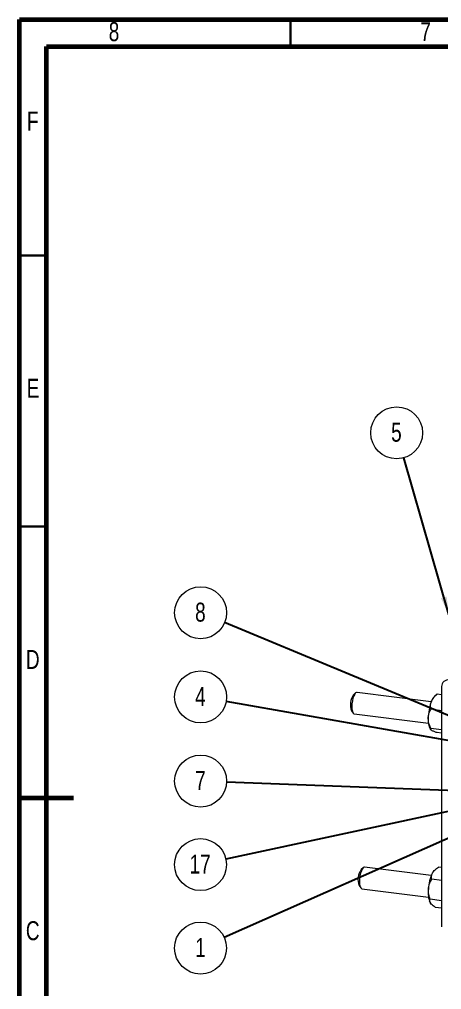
# Model space of a CAD drawing. Header units: millimetres. Extents: x 15 to 415, y 5 to 292.
# Drawn here: x 15 to 92.9, y 113.1 to 292 of the extents above; entities that cross this region are included whole.
import ezdxf

# ---------------------------------------------------------------- set-up
doc = ezdxf.new("R2010")
doc.units = ezdxf.units.MM
doc.styles.add('SLDTEXTSTYLE0', font='TXT', dxfattribs={"width": 0.75})
doc.dimstyles.new('SLDDIMSTYLE0', dxfattribs={"dimtxt": 0.18, "dimasz": 3.302, "dimexe": 0, "dimexo": 0.0625, "dimgap": 0, "dimtad": 0, "dimtih": 1, "dimtoh": 1, "dimdec": 0, "dimrnd": 1e-09, "dimzin": 0, "dimdsep": 46, "dimtxsty": 'Standard', "dimsah": 1, "dimcen": 0.09, "dimadec": 0, "dimazin": 0, "dimtfac": 3.302, "dimtdec": 0, "dimtofl": 0, "dimtmove": 0, "dimatfit": 3, "dimfxl": 1, "dimfrac": 2, "dimtolj": 1, "dimtzin": 0, "dimarcsym": 0})

# ---------------------------------------------------------------- blocks, each defined once
blk = doc.blocks.new('SW_NOTE_2')
at = {"color": 0, "linetype": 'Continuous', "lineweight": 0}
blk.add_circle((-1.32, 4.6), 4.79, dxfattribs=at)
at = {"color": 0, "linetype": 'Continuous', "lineweight": 0, "insert": (-1.36, 6.46), "char_height": 3.5, "attachment_point": 2, "style": 'SLDTEXTSTYLE0'}
blk.add_mtext('5', dxfattribs=at)
blk = doc.blocks.new('SW_NOTE_11')
at = {"color": 0, "linetype": 'Continuous', "lineweight": 0}
blk.add_circle((-4.38, -1.94), 4.79, dxfattribs=at)
at = {"color": 0, "linetype": 'Continuous', "lineweight": 0, "insert": (-4.41, -0.08), "char_height": 3.5, "attachment_point": 2, "style": 'SLDTEXTSTYLE0'}
blk.add_mtext('1', dxfattribs=at)
blk = doc.blocks.new('SW_NOTE_12')
at = {"color": 0, "linetype": 'Continuous', "lineweight": 0}
blk.add_circle((-4.68, -1.01), 4.79, dxfattribs=at)
at = {"color": 0, "linetype": 'Continuous', "lineweight": 0, "insert": (-4.75, 0.85), "char_height": 3.5, "attachment_point": 2, "style": 'SLDTEXTSTYLE0'}
blk.add_mtext('17', dxfattribs=at)
blk = doc.blocks.new('SW_NOTE_13')
at = {"color": 0, "linetype": 'Continuous', "lineweight": 0}
blk.add_circle((-4.78, 0.18), 4.79, dxfattribs=at)
at = {"color": 0, "linetype": 'Continuous', "lineweight": 0, "insert": (-4.82, 2.04), "char_height": 3.5, "attachment_point": 2, "style": 'SLDTEXTSTYLE0'}
blk.add_mtext('7', dxfattribs=at)
blk = doc.blocks.new('SW_NOTE_14')
at = {"color": 0, "linetype": 'Continuous', "lineweight": 0}
blk.add_circle((-4.71, 0.83), 4.79, dxfattribs=at)
at = {"color": 0, "linetype": 'Continuous', "lineweight": 0, "insert": (-4.75, 2.68), "char_height": 3.5, "attachment_point": 2, "style": 'SLDTEXTSTYLE0'}
blk.add_mtext('4', dxfattribs=at)
blk = doc.blocks.new('SW_NOTE_15')
at = {"color": 0, "linetype": 'Continuous', "lineweight": 0}
blk.add_circle((-4.42, 1.83), 4.79, dxfattribs=at)
at = {"color": 0, "linetype": 'Continuous', "lineweight": 0, "insert": (-4.46, 3.69), "char_height": 3.5, "attachment_point": 2, "style": 'SLDTEXTSTYLE0'}
blk.add_mtext('8', dxfattribs=at)

msp = doc.modelspace()

# ---------------------------------------------------------------- linework, layer by layer
at = {"color": 7, "linetype": 'Continuous', "lineweight": 60}
for p, q in [((15, 292), (415, 292)), ((15, 5), (15, 292)), ((20, 287), (410, 287)), ((20, 10), (20, 287)), ((15, 148.5), (25, 148.5))]:
    msp.add_line(p, q, dxfattribs=at)
at = {"color": 7, "linetype": 'Continuous', "lineweight": 30}
for p, q in [((65, 292), (65, 287)), ((15, 248.5), (20, 248.5)), ((15, 198.5), (20, 198.5))]:
    msp.add_line(p, q, dxfattribs=at)
at = {"color": 7, "linetype": 'Continuous', "lineweight": 15}
for p, q in [((92.91, 168.98), (92.91, 124.67)), ((77.05, 167.82), (76.68, 167.49)), ((91, 166.19), (77.3, 167.92)), ((92.07, 167.58), (91.6, 167.17)), ((92.91, 167.47), (92.07, 167.58)), ((92.91, 164.55), (90.92, 164.8)), ((76.3, 164.52), (76.58, 164.11)), ((76.8, 163.95), (90.5, 162.22)), ((90.84, 161.13), (90.89, 161.06)), ((92.91, 161.01), (90.92, 161.26)), ((92.91, 160.4), (92.07, 160.5)), ((78.45, 135.59), (78.08, 135.26)), ((91, 134.14), (78.7, 135.69)), ((91.76, 135.25), (91.6, 135.11)), ((92.91, 135.62), (92.34, 135.69)), ((92.91, 133.24), (91.08, 133.47)), ((77.71, 132.29), (77.99, 131.87)), ((78.2, 131.72), (90.5, 130.17)), ((92.91, 129.5), (90.81, 129.77)), ((90.84, 129.08), (90.84, 129.08)), ((92.91, 128.14), (91.8, 128.28))]:
    msp.add_line(p, q, dxfattribs=at)
at = {"color": 7, "linetype": 'Continuous', "lineweight": 15, "flags": 128}
for points in [[(77.3, 167.92), (77.23, 167.92), (77.05, 167.82), (76.87, 167.59), (76.7, 167.26), (76.55, 166.83), (76.44, 166.34), (76.37, 165.82), (76.34, 165.31), (76.37, 164.84), (76.44, 164.45), (76.55, 164.16), (76.7, 163.99), (76.8, 163.95)], [(78.7, 135.69), (78.64, 135.68), (78.45, 135.59), (78.27, 135.36), (78.1, 135.02), (77.95, 134.59), (77.84, 134.1), (77.77, 133.59), (77.75, 133.08), (77.77, 132.61), (77.84, 132.22), (77.95, 131.93), (78.1, 131.76), (78.2, 131.72)]]:
    msp.add_lwpolyline(points, dxfattribs=at)
at = {"color": 7, "linetype": 'Continuous', "lineweight": 15}
for centre, radius, start, end in [((94.13, 169.01), 1.22, 81.3986, 181.4206), ((79.16, 165.67), 3.08, 143.7444, 201.8941), ((93.41, 165.39), 2.54, 135.6392, 160.2355), ((99.2, 163.13), 8.75, 159.1224, 180.2705), ((94.35, 162.85), 3.91, 176.4783, 206.0301), ((80.56, 133.44), 3.08, 143.7019, 201.9366), ((97.99, 131.31), 7.53, 153.795, 177.2313), ((92.8, 133.82), 1.77, 132.9871, 152.3167), ((95.1, 131), 4.68, 171.6604, 204.1501)]:
    msp.add_arc(centre, radius, start, end, dxfattribs=at)
for points, knots in [([(91.02, 166.25), (91.05, 166.31), (91.1, 166.43), (91.2, 166.61), (91.32, 166.78), (91.46, 166.97), (91.6, 167.13), (91.76, 167.29), (91.9, 167.43), (92.01, 167.53), (92.07, 167.58)], [0, 0, 0, 0, 0.124561, 0.250044, 0.376826, 0.504449, 0.658621, 0.751388, 0.875589, 1, 1, 1, 1]), ([(90.45, 163.09), (90.45, 163.12), (90.45, 163.38), (90.52, 163.86), (90.71, 164.38), (90.86, 164.69), (90.92, 164.8)], [0, 0, 0, 0, 0.059231, 0.41722, 0.788379, 1, 1, 1, 1]), ([(90.92, 164.8), (90.9, 164.93), (90.86, 165.14), (90.85, 165.56), (90.89, 165.91), (91, 166.19), (91.02, 166.25)], [0, 0, 0, 0, 0.287724, 0.432555, 0.879587, 1, 1, 1, 1]), ([(90.92, 161.26), (90.82, 161.48), (90.56, 162.07), (90.49, 162.7), (90.45, 163.09)], [0, 0, 0, 0, 0.372647, 1, 1, 1, 1]), ([(91.02, 160.94), (90.98, 160.97), (90.89, 161.04), (90.85, 161.12), (90.86, 161.2), (90.9, 161.24), (90.92, 161.26)], [0, 0, 0, 0, 0.249575, 0.504358, 0.751044, 1, 1, 1, 1]), ([(92.07, 160.5), (91.88, 160.57), (91.59, 160.67), (91.29, 160.8), (91.12, 160.88), (91.05, 160.92), (91.02, 160.94)], [0, 0, 0, 0, 0.432042, 0.654344, 0.879646, 1, 1, 1, 1]), ([(91.08, 133.47), (91.05, 133.64), (91.02, 133.89), (91.07, 134.23), (91.14, 134.46), (91.21, 134.59), (91.24, 134.64)], [0, 0, 0, 0, 0.432042, 0.654344, 0.879646, 1, 1, 1, 1]), ([(91.24, 134.64), (91.3, 134.73), (91.42, 134.93), (91.69, 135.2), (91.99, 135.45), (92.22, 135.61), (92.34, 135.69)], [0, 0, 0, 0, 0.249575, 0.504358, 0.751044, 1, 1, 1, 1]), ([(90.47, 131.68), (90.49, 131.84), (90.53, 132.16), (90.67, 132.62), (90.85, 133.06), (91, 133.33), (91.08, 133.47)], [0, 0, 0, 0, 0.249575, 0.504358, 0.751044, 1, 1, 1, 1]), ([(90.81, 129.77), (90.74, 129.94), (90.65, 130.21), (90.56, 130.58), (90.49, 130.95), (90.46, 131.29), (90.46, 131.56), (90.47, 131.64), (90.47, 131.68)], [0, 0, 0, 0, 0.287528, 0.43226, 0.575446, 0.879649, 0.939786, 1, 1, 1, 1]), ([(90.83, 129.08), (90.79, 129.16), (90.7, 129.32), (90.7, 129.55), (90.77, 129.69), (90.81, 129.77)], [0, 0, 0, 0, 0.309341, 0.628191, 1, 1, 1, 1]), ([(91.8, 128.28), (91.71, 128.34), (91.47, 128.49), (91.13, 128.75), (90.92, 128.96), (90.84, 129.07), (90.83, 129.08)], [0, 0, 0, 0, 0.211625, 0.570723, 0.940768, 1, 1, 1, 1])]:
    msp.add_open_spline(points, degree=3, knots=knots, dxfattribs=at)

# ---------------------------------------------------------------- block references
at = {"color": 7, "linetype": 'Continuous', "lineweight": 0}
for name, p in [('SW_NOTE_2', (85.93, 211.18)), ('SW_NOTE_15', (52.86, 180.78)), ('SW_NOTE_14', (53.15, 166.26)), ('SW_NOTE_13', (53.22, 151.39)), ('SW_NOTE_12', (53.11, 137.18)), ('SW_NOTE_11', (52.81, 122.72))]:
    msp.add_blockref(name, p, dxfattribs=at)

# ---------------------------------------------------------------- texts
at = {"color": 7, "linetype": 'Continuous', "lineweight": 0, "char_height": 3.5, "attachment_point": 2, "style": 'SLDTEXTSTYLE0'}
for s, insert in [('8', (32.46, 291.49)), ('7', (89.96, 291.49)), ('F', (17.46, 274.99)), ('E', (17.51, 225.74)), ('D', (17.46, 175.74)), ('C', (17.46, 125.74))]:
    msp.add_mtext(s, dxfattribs=dict(at, insert=insert))

# ---------------------------------------------------------------- leaders
at = {"color": 7, "linetype": 'Continuous', "lineweight": 0}
for points in [[(94.23, 182.27), (85.93, 211.18)], [(104.47, 159.39), (52.86, 180.78)], [(110.37, 156.19), (53.15, 166.26)], [(110.22, 149.25), (53.22, 151.39)], [(106.87, 148.74), (53.11, 137.18)], [(109.78, 147.93), (52.81, 122.72)]]:
    msp.add_leader(points, dimstyle='SLDDIMSTYLE0', dxfattribs=at)

doc.saveas('drawing.dxf')
